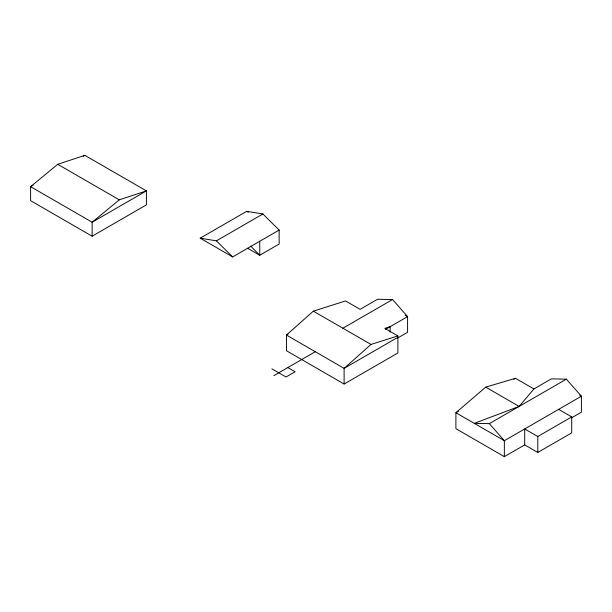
<?xml version="1.0" encoding="UTF-8"?>
<svg xmlns="http://www.w3.org/2000/svg" width="612" height="612" viewBox="0 0 612 612"><rect width="100%" height="100%" fill="white"/><g stroke="black" fill="none" stroke-linecap="round" stroke-linejoin="round"><path stroke-width="0.92" d="M566.375 379.157L489.332 423.634L474.308 423.359L519.129 406.429L533.909 388.949L551.358 378.874L566.375 379.157L581.4 396.224L581.4 412.167L571.639 417.805M397.28 338.229L407.584 332.278L407.584 316.611L392.567 299.543L377.543 299.26L360.101 309.335L345.558 300.943L313.336 311.156L286.447 335.07L286.447 350.737L344.105 384.03L397.892 352.979L397.892 335.919L384.81 328.369L390.142 326.678L390.142 332.209M397.892 335.919L371.002 344.441L344.105 368.363L344.105 384.03M533.909 388.949L515.495 378.315L485.698 387.128L455.894 412.725L455.894 428.675L504.349 456.651L524.706 444.901L537.787 452.452L571.707 432.868L571.707 416.925L558.626 409.367M57.735 164.299L30.6 186.683L30.6 200.675L92.144 236.201L146.413 204.867L146.413 190.883L84.869 155.349L57.735 164.299L119.279 199.833L146.413 190.883L92.144 222.217L30.6 186.683L33.063 185.26M119.279 199.833L92.144 222.217L92.144 236.201M83.224 156.297L84.869 155.349M279.141 230.074L232.644 256.918L200.185 238.175L246.674 211.331L262.908 213.986L279.141 230.074L279.141 244.066L259.756 255.258L247.577 248.227M200.185 238.175L216.411 240.83L262.908 213.986M288.084 334.121L286.447 335.07L344.105 368.363L397.892 337.311M342.797 328.277L392.567 299.543M273.816 375.653L315.272 351.716M385.575 329.317L407.584 316.611L405.213 315.241M458.38 411.295L455.894 412.725L504.349 440.701L581.4 396.224L579.778 395.283M513.843 379.272L515.495 378.315M524.706 444.901L524.706 428.951L537.787 436.509L571.707 416.925M246.674 211.331L248.296 212.272M485.698 387.128L519.129 406.429M313.336 311.156L371.002 344.441M287.816 367.575L295.083 371.767L286.041 376.992L271.889 368.822M216.411 240.83L232.644 256.918M250.668 246.093L259.756 255.258L259.756 241.266M489.332 423.634L504.349 440.701L504.349 456.651M537.787 436.509L537.787 452.452"/></g></svg>
